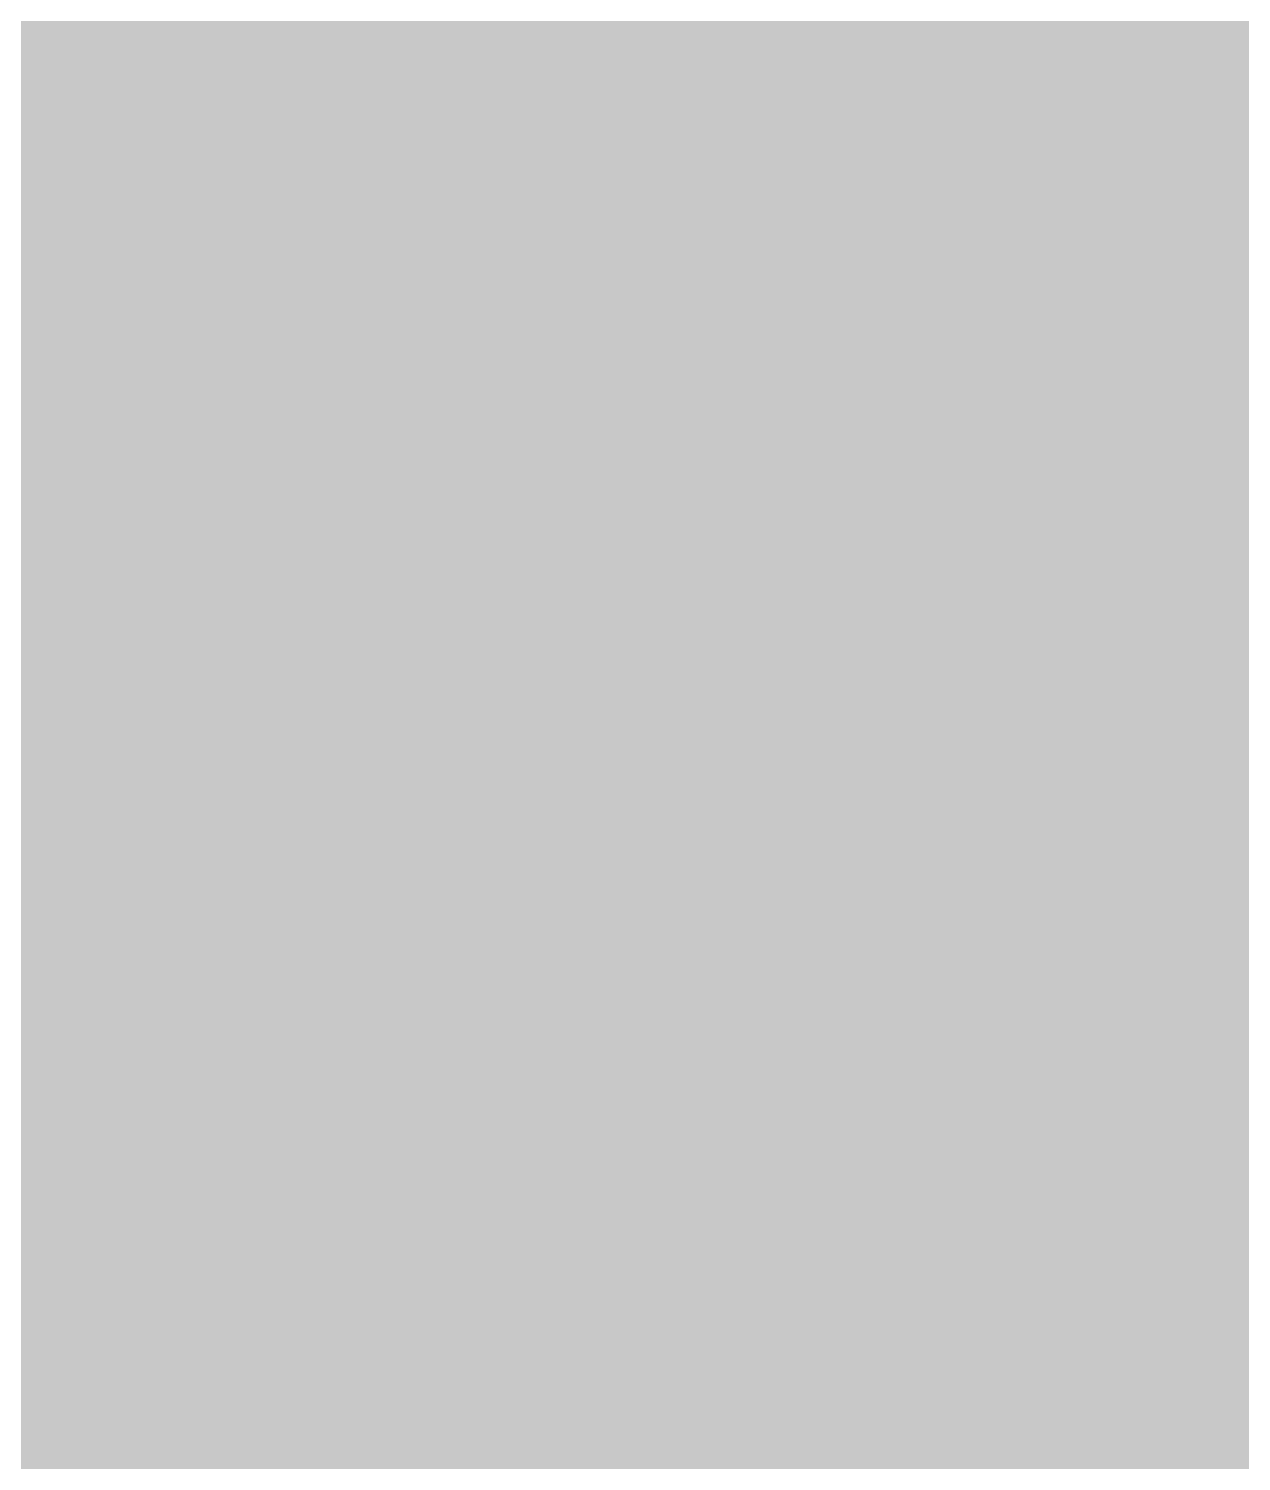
# Model space of a CAD drawing. Extents: x 980 to 1163, y 595 to 881.
# Drawn here: x 1123.91 to 1129.89, y 758.39 to 765.45 of the extents above; entities that cross this region are included whole.
import ezdxf

# ---------------------------------------------------------------- set-up
doc = ezdxf.new("R2010")
doc.units = 0
doc.header["$LTSCALE"] = 10
doc.header["$MEASUREMENT"] = 0
doc.layers.get('0').update_dxf_attribs({"linetype": 'CONTINUOUS'})
for name, color, linetype in [('22-304-2_BOT', 7, 'CONTINUOUS'), ('22-304-2_IN2', 3, 'CONTINUOUS'), ('22-304-2_SMB', 5, 'CONTINUOUS'), ('22-304-2_SPB', 14, 'CONTINUOUS'), ('22-304-2_SSB', 12, 'CONTINUOUS'), ('22-304-2_TOP', 13, 'CONTINUOUS')]:
    doc.layers.add(name, color=color, linetype=linetype)

# ---------------------------------------------------------------- blocks, each defined once
blk = doc.blocks.new('RECTANGLE_49')
blk.add_solid([(1.12522, 1.14935), (1.12522, -1.14935), (-1.12522, 1.14935), (-1.12522, -1.14935)])
blk = doc.blocks.new('ROUND_60')
at = {"const_width": 0.23749}
blk.add_lwpolyline([(-0.118744, 0, 1), (0.118744, 0, 1)], format="xyb", close=True, dxfattribs=at)

msp = doc.modelspace()

# ---------------------------------------------------------------- linework, layer by layer
at = {"layer": '22-304-2_BOT'}
for points, const_width in [([(1128.6857, 782.0112), (1128.6857, 764.1677)], 0.254), ([(1128.9143, 782.0112), (1128.9143, 764.1677)], 0.254), ([(1129.1429, 782.0112), (1129.1429, 764.1677)], 0.254), ([(1129.3715, 782.0112), (1129.3715, 764.1677)], 0.254), ([(1129.6001, 782.0112), (1129.6001, 764.1651)], 0.254), ([(1129.8287, 782.0112), (1129.8287, 764.094)], 0.254), ([(1106.6893, 766.8601), (1106.6512, 766.8982), (1098.0533, 766.8982), (1098.0152, 766.8601), (1097.9263, 766.7712), (1097.9263, 757.6272), (1099.8313, 755.7222), (1123.3263, 755.7222), (1124.4693, 756.8652), (1124.4693, 766.0523), (1124.4693, 766.2251)], 1.27), ([(1106.6893, 766.8601), (1101.2283, 766.8601), (1098.0152, 766.8601), (1097.9263, 766.7712), (1097.9263, 757.6272), (1099.8313, 755.7222), (1123.3263, 755.7222), (1124.4693, 756.8652), (1124.4693, 766.0523), (1124.4693, 766.2251)], 1.27), ([(1124.7664, 761.0562), (1124.7664, 765.7552), (1124.4693, 766.0523), (1124.4693, 766.2251)], 1.27), ([(1128.6349, 766.568), (1128.6349, 765.1456)], 0.254), ([(1132.361, 765.5012), (1128.6349, 765.5012)], 0.254), ([(1132.361, 765.2726), (1128.6349, 765.2726)], 0.254), ([(1126.1025, 765.2345), (1126.1025, 764.569)], 0.254), ([(1126.6537, 765.2345), (1126.1025, 765.2345)], 0.254), ([(1126.1711, 765.2345), (1126.1711, 764.1677)], 0.254), ([(1126.3997, 765.2345), (1126.3997, 764.1473)], 0.254), ([(1126.6283, 765.2345), (1126.6283, 764.0229)], 0.254), ([(1126.6537, 765.2345), (1126.6537, 765.1456)], 0.254), ([(1128.6349, 765.1456), (1126.6537, 765.1456)], 0.254), ([(1126.8569, 765.1456), (1126.8569, 728.1632)], 0.254), ([(1127.0855, 765.1456), (1127.0855, 728.1632)], 0.254), ([(1127.3141, 765.1456), (1127.3141, 763.9391)], 0.254), ([(1127.5427, 765.1456), (1127.5427, 764.1194)], 0.254), ([(1127.7713, 765.1456), (1127.7713, 764.1677)], 0.254), ([(1127.9999, 765.1456), (1127.9999, 764.1677)], 0.254), ([(1128.2285, 765.1456), (1128.2285, 764.1677)], 0.254), ([(1128.4571, 765.1456), (1128.4571, 764.1677)], 0.254), ([(1132.361, 765.044), (1126.1025, 765.044)], 0.254), ([(1132.361, 764.8154), (1126.1025, 764.8154)], 0.254), ([(1126.1025, 764.569), (1125.9094, 764.569)], 0.254), ([(1125.9094, 764.569), (1125.9094, 764.1677)], 0.254), ([(1125.9425, 764.569), (1125.9425, 764.1677)], 0.254), ([(1132.361, 764.5868), (1126.1025, 764.5868)], 0.254), ([(1133.4863, 764.3582), (1125.9094, 764.3582)], 0.254), ([(1126.2473, 764.1677), (1125.9094, 764.1677)], 0.254), ([(1127.5655, 764.1296), (1126.453, 764.1296)], 0.254), ([(1129.5493, 764.1677), (1127.7713, 764.1677)], 0.254), ([(1133.4863, 764.1296), (1129.755, 764.1296)], 0.254), ([(1127.2887, 763.901), (1126.7299, 763.901)], 0.254), ([(1127.2048, 763.6724), (1126.8137, 763.6724)], 0.254), ([(1126.8188, 763.5962), (1126.8188, 758.5162)], 0.254), ([(1127.1998, 763.5962), (1127.1998, 758.5162)], 0.254), ([(1126.2473, 763.5962), (1126.2473, 758.5162), (1124.4693, 758.5162)], 0.127), ([(1124.4693, 763.5962), (1124.4693, 758.5162)], 0.127), ([(1126.2473, 763.5962), (1124.4693, 763.5962)], 0.127), ([(1126.2473, 763.5454), (1124.4693, 763.5454)], 0.127), ([(1124.5836, 763.5962), (1124.5836, 758.5162)], 0.127), ([(1124.6979, 763.5962), (1124.6979, 758.5162)], 0.127), ([(1124.8122, 763.5962), (1124.8122, 758.5162)], 0.127), ([(1124.9265, 763.5962), (1124.9265, 758.5162)], 0.127), ([(1125.0408, 763.5962), (1125.0408, 758.5162)], 0.127), ([(1125.1551, 763.5962), (1125.1551, 758.5162)], 0.127), ([(1125.2694, 763.5962), (1125.2694, 758.5162)], 0.127), ([(1125.3837, 763.5962), (1125.3837, 758.5162)], 0.127), ([(1125.498, 763.5962), (1125.498, 758.5162)], 0.127), ([(1125.6123, 763.5962), (1125.6123, 758.5162)], 0.127), ([(1125.7266, 763.5962), (1125.7266, 758.5162)], 0.127), ([(1125.8409, 763.5962), (1125.8409, 758.5162)], 0.127), ([(1125.9552, 763.5962), (1125.9552, 758.5162)], 0.127), ([(1126.0695, 763.5962), (1126.0695, 758.5162)], 0.127), ([(1126.1838, 763.5962), (1126.1838, 758.5162)], 0.127), ([(1129.5493, 763.5962), (1127.7713, 763.5962)], 0.127), ([(1127.7713, 763.5962), (1127.7713, 758.5162)], 0.127), ([(1129.5493, 763.5454), (1127.7713, 763.5454)], 0.127), ([(1127.8856, 763.5962), (1127.8856, 758.5162)], 0.127), ([(1127.9999, 763.5962), (1127.9999, 758.5162)], 0.127), ([(1128.1142, 763.5962), (1128.1142, 758.5162)], 0.127), ([(1128.2285, 763.5962), (1128.2285, 758.5162)], 0.127), ([(1128.3428, 763.5962), (1128.3428, 758.5162)], 0.127), ([(1128.4571, 763.5962), (1128.4571, 758.5162)], 0.127), ([(1128.5714, 763.5962), (1128.5714, 758.5162)], 0.127), ([(1128.6857, 763.5962), (1128.6857, 758.5162)], 0.127), ([(1128.8, 763.5962), (1128.8, 758.5162)], 0.127), ([(1128.9143, 763.5962), (1128.9143, 758.5162)], 0.127), ([(1129.0286, 763.5962), (1129.0286, 758.5162)], 0.127), ([(1129.1429, 763.5962), (1129.1429, 758.5162)], 0.127), ([(1129.2572, 763.5962), (1129.2572, 758.5162)], 0.127), ([(1129.3715, 763.5962), (1129.3715, 758.5162)], 0.127), ([(1129.4858, 763.5962), (1129.4858, 758.5162)], 0.127), ([(1129.5493, 763.5962), (1129.5493, 758.5162)], 0.127), ([(1127.1998, 763.4438), (1126.8188, 763.4438)], 0.254), ([(1126.2473, 763.4311), (1124.4693, 763.4311)], 0.127), ([(1129.5493, 763.4311), (1127.7713, 763.4311)], 0.127), ([(1126.2473, 763.3168), (1124.4693, 763.3168)], 0.127), ([(1127.1998, 763.2152), (1126.8188, 763.2152)], 0.254), ([(1129.5493, 763.3168), (1127.7713, 763.3168)], 0.127), ([(1126.2473, 763.2025), (1124.4693, 763.2025)], 0.127), ([(1129.5493, 763.2025), (1127.7713, 763.2025)], 0.127), ([(1126.2473, 763.0882), (1124.4693, 763.0882)], 0.127), ([(1127.1998, 762.9866), (1126.8188, 762.9866)], 0.254), ([(1129.5493, 763.0882), (1127.7713, 763.0882)], 0.127), ([(1126.2473, 762.9739), (1124.4693, 762.9739)], 0.127), ([(1129.5493, 762.9739), (1127.7713, 762.9739)], 0.127), ([(1126.2473, 762.8596), (1124.4693, 762.8596)], 0.127), ([(1129.5493, 762.8596), (1127.7713, 762.8596)], 0.127), ([(1129.2495, 761.0562), (1129.2521, 761.0562), (1131.2003, 761.0562), (1132.4703, 762.3262), (1134.6293, 762.3262)], 1.27), ([(1127.1998, 762.758), (1126.8188, 762.758)], 0.254), ([(1126.2473, 762.7453), (1124.4693, 762.7453)], 0.127), ([(1129.5493, 762.7453), (1127.7713, 762.7453)], 0.127), ([(1126.2473, 762.631), (1124.4693, 762.631)], 0.127), ([(1129.5493, 762.631), (1127.7713, 762.631)], 0.127), ([(1127.1998, 762.5294), (1126.8188, 762.5294)], 0.254), ([(1126.2473, 762.5167), (1124.4693, 762.5167)], 0.127), ([(1129.5493, 762.5167), (1127.7713, 762.5167)], 0.127), ([(1126.2473, 762.4024), (1124.4693, 762.4024)], 0.127), ([(1127.1998, 762.3008), (1126.8188, 762.3008)], 0.254), ([(1129.5493, 762.4024), (1127.7713, 762.4024)], 0.127), ([(1126.2473, 762.2881), (1124.4693, 762.2881)], 0.127), ([(1129.5493, 762.2881), (1127.7713, 762.2881)], 0.127), ([(1126.2473, 762.1738), (1124.4693, 762.1738)], 0.127), ([(1127.1998, 762.0722), (1126.8188, 762.0722)], 0.254), ([(1129.5493, 762.1738), (1127.7713, 762.1738)], 0.127), ([(1126.2473, 762.0595), (1124.4693, 762.0595)], 0.127), ([(1129.5493, 762.0595), (1127.7713, 762.0595)], 0.127), ([(1126.2473, 761.9452), (1124.4693, 761.9452)], 0.127), ([(1129.5493, 761.9452), (1127.7713, 761.9452)], 0.127), ([(1127.1998, 761.8436), (1126.8188, 761.8436)], 0.254), ([(1126.2473, 761.8309), (1124.4693, 761.8309)], 0.127), ([(1129.5493, 761.8309), (1127.7713, 761.8309)], 0.127), ([(1126.2473, 761.7166), (1124.4693, 761.7166)], 0.127), ([(1129.5493, 761.7166), (1127.7713, 761.7166)], 0.127), ([(1127.1998, 761.615), (1126.8188, 761.615)], 0.254), ([(1126.2473, 761.6023), (1124.4693, 761.6023)], 0.127), ([(1129.5493, 761.6023), (1127.7713, 761.6023)], 0.127), ([(1126.2473, 761.488), (1124.4693, 761.488)], 0.127), ([(1129.5493, 761.488), (1127.7713, 761.488)], 0.127), ([(1127.1998, 761.3864), (1126.8188, 761.3864)], 0.254), ([(1126.2473, 761.3737), (1124.4693, 761.3737)], 0.127), ([(1129.5493, 761.3737), (1127.7713, 761.3737)], 0.127), ([(1126.2473, 761.2594), (1124.4693, 761.2594)], 0.127), ([(1127.1998, 761.1578), (1126.8188, 761.1578)], 0.254), ([(1129.5493, 761.2594), (1127.7713, 761.2594)], 0.127), ([(1126.2473, 761.1451), (1124.4693, 761.1451)], 0.127), ([(1129.5493, 761.1451), (1127.7713, 761.1451)], 0.127), ([(1126.2473, 761.0308), (1124.4693, 761.0308)], 0.127), ([(1127.1998, 760.9292), (1126.8188, 760.9292)], 0.254), ([(1129.5493, 761.0308), (1127.7713, 761.0308)], 0.127), ([(1126.2473, 760.9165), (1124.4693, 760.9165)], 0.127), ([(1129.5493, 760.9165), (1127.7713, 760.9165)], 0.127), ([(1126.2473, 760.8022), (1124.4693, 760.8022)], 0.127), ([(1129.5493, 760.8022), (1127.7713, 760.8022)], 0.127), ([(1127.1998, 760.7006), (1126.8188, 760.7006)], 0.254), ([(1126.2473, 760.6879), (1124.4693, 760.6879)], 0.127), ([(1129.5493, 760.6879), (1127.7713, 760.6879)], 0.127), ([(1126.2473, 760.5736), (1124.4693, 760.5736)], 0.127), ([(1129.5493, 760.5736), (1127.7713, 760.5736)], 0.127), ([(1127.1998, 760.472), (1126.8188, 760.472)], 0.254), ([(1126.2473, 760.4593), (1124.4693, 760.4593)], 0.127), ([(1129.5493, 760.4593), (1127.7713, 760.4593)], 0.127), ([(1126.2473, 760.345), (1124.4693, 760.345)], 0.127), ([(1127.1998, 760.2434), (1126.8188, 760.2434)], 0.254), ([(1129.5493, 760.345), (1127.7713, 760.345)], 0.127), ([(1126.2473, 760.2307), (1124.4693, 760.2307)], 0.127), ([(1129.5493, 760.2307), (1127.7713, 760.2307)], 0.127), ([(1126.2473, 760.1164), (1124.4693, 760.1164)], 0.127), ([(1127.1998, 760.0148), (1126.8188, 760.0148)], 0.254), ([(1129.5493, 760.1164), (1127.7713, 760.1164)], 0.127), ([(1126.2473, 760.0021), (1124.4693, 760.0021)], 0.127), ([(1129.5493, 760.0021), (1127.7713, 760.0021)], 0.127), ([(1126.2473, 759.8878), (1124.4693, 759.8878)], 0.127), ([(1129.5493, 759.8878), (1127.7713, 759.8878)], 0.127), ([(1127.1998, 759.7862), (1126.8188, 759.7862)], 0.254), ([(1126.2473, 759.7735), (1124.4693, 759.7735)], 0.127), ([(1129.5493, 759.7735), (1127.7713, 759.7735)], 0.127), ([(1126.2473, 759.6592), (1124.4693, 759.6592)], 0.127), ([(1129.5493, 759.6592), (1127.7713, 759.6592)], 0.127), ([(1127.1998, 759.5576), (1126.8188, 759.5576)], 0.254), ([(1126.2473, 759.5449), (1124.4693, 759.5449)], 0.127), ([(1129.5493, 759.5449), (1127.7713, 759.5449)], 0.127), ([(1126.2473, 759.4306), (1124.4693, 759.4306)], 0.127), ([(1127.1998, 759.329), (1126.8188, 759.329)], 0.254), ([(1129.5493, 759.4306), (1127.7713, 759.4306)], 0.127), ([(1126.2473, 759.3163), (1124.4693, 759.3163)], 0.127), ([(1129.5493, 759.3163), (1127.7713, 759.3163)], 0.127), ([(1126.2473, 759.202), (1124.4693, 759.202)], 0.127), ([(1127.1998, 759.1004), (1126.8188, 759.1004)], 0.254), ([(1129.5493, 759.202), (1127.7713, 759.202)], 0.127), ([(1126.2473, 759.0877), (1124.4693, 759.0877)], 0.127), ([(1129.5493, 759.0877), (1127.7713, 759.0877)], 0.127), ([(1126.2473, 758.9734), (1124.4693, 758.9734)], 0.127), ([(1129.5493, 758.9734), (1127.7713, 758.9734)], 0.127), ([(1127.1998, 758.8718), (1126.8188, 758.8718)], 0.254), ([(1126.2473, 758.8591), (1124.4693, 758.8591)], 0.127), ([(1129.5493, 758.8591), (1127.7713, 758.8591)], 0.127), ([(1126.2473, 758.7448), (1124.4693, 758.7448)], 0.127), ([(1129.5493, 758.7448), (1127.7713, 758.7448)], 0.127), ([(1127.1998, 758.6432), (1126.8188, 758.6432)], 0.254), ([(1126.2473, 758.6305), (1124.4693, 758.6305)], 0.127), ([(1129.5493, 758.6305), (1127.7713, 758.6305)], 0.127), ([(1127.2074, 758.4146), (1126.8086, 758.4146)], 0.254), ([(1129.5493, 758.5162), (1127.7713, 758.5162)], 0.127)]:
    msp.add_lwpolyline(points, dxfattribs=dict(at, const_width=const_width))
at = {"layer": '22-304-2_BOT', "const_width": 0.254}
for points in [[(1126.8188, 763.5962, 0.414214), (1126.2473, 764.1677)], [(1127.7713, 764.1677, 0.414214), (1127.1998, 763.5962)], [(1130.1208, 763.5962, 0.414214), (1129.5493, 764.1677)], [(1126.2473, 757.9447, 0.414214), (1126.8188, 758.5162)], [(1127.1998, 758.5162, 0.414214), (1127.7713, 757.9447)], [(1129.5493, 757.9447, 0.414214), (1130.1208, 758.5162)]]:
    msp.add_lwpolyline(points, format="xyb", dxfattribs=at)
at = {"layer": '22-304-2_IN2', "const_width": 0.254}
for points in [[(1124.7995, 809.3238), (1124.7995, 733.9518)], [(1125.0281, 809.3238), (1125.0281, 733.9518)], [(1127.3141, 809.3238), (1127.3141, 733.9518)], [(1127.5427, 809.3238), (1127.5427, 733.9518)], [(1127.7713, 809.3238), (1127.7713, 733.9518)], [(1127.9999, 809.3238), (1127.9999, 733.9518)], [(1125.2567, 803.3319), (1125.2567, 733.9518)], [(1124.5709, 803.0474), (1124.5709, 733.9518)], [(1127.0855, 803.0093), (1127.0855, 733.9518)], [(1125.4853, 802.9128), (1125.4853, 733.9518)], [(1124.3423, 802.7934), (1124.3423, 733.9518)], [(1126.8569, 802.7757), (1126.8569, 733.9518)], [(1125.7139, 802.7249), (1125.7139, 733.9518)], [(1123.8851, 802.5902), (1123.8851, 733.9518)], [(1124.1137, 802.6588), (1124.1137, 733.9518)], [(1125.9425, 802.6207), (1125.9425, 733.9518)], [(1126.6283, 802.6487), (1126.6283, 733.9518)], [(1126.1711, 802.5775), (1126.1711, 733.9518)], [(1126.3997, 802.5852), (1126.3997, 733.9518)], [(1128.2285, 798.0208), (1128.2285, 733.9518)], [(1128.4571, 797.8049), (1128.4571, 733.9518)], [(1128.6857, 797.6855), (1128.6857, 733.9518)], [(1128.9143, 794.2971), (1128.9143, 733.9518)], [(1129.1429, 793.7815), (1129.1429, 733.9518)], [(1129.3715, 793.5809), (1129.3715, 733.9518)], [(1129.6001, 793.4691), (1129.6001, 733.9518)], [(1129.8287, 793.4183), (1129.8287, 733.9518)], [(1142.5007, 765.5012), (1121.312, 765.5012)], [(1142.5566, 765.2726), (1121.8251, 765.2726)], [(1142.676, 765.044), (1122.0283, 765.044)], [(1142.8919, 764.8154), (1122.1375, 764.8154)], [(1143.5269, 764.5868), (1122.1883, 764.5868)], [(1143.5269, 764.3582), (1122.1858, 764.3582)], [(1143.5269, 764.1296), (1122.1299, 764.1296)], [(1133.0037, 763.901), (1122.0105, 763.901)], [(1133.0037, 763.6724), (1121.7921, 763.6724)], [(1133.0037, 763.4438), (1119.9582, 763.4438)], [(1133.0037, 763.2152), (1120.136, 763.2152)], [(1133.0037, 762.9866), (1120.2579, 762.9866)], [(1133.0037, 762.758), (1120.3392, 762.758)], [(1133.0037, 762.5294), (1120.3849, 762.5294)], [(1133.0037, 762.3008), (1120.3951, 762.3008)], [(1133.0037, 762.0722), (1120.3773, 762.0722)], [(1133.0037, 761.8436), (1120.324, 761.8436)], [(1133.0037, 761.615), (1120.2351, 761.615)], [(1133.0037, 761.3864), (1120.1005, 761.3864)], [(1133.0037, 761.1578), (1119.9074, 761.1578)], [(1133.0037, 760.9292), (1119.6179, 760.9292)], [(1136.933, 760.7006), (1118.9879, 760.7006)], [(1143.5269, 760.472), (1099.0616, 760.472)], [(1143.5269, 760.2434), (1099.0616, 760.2434)], [(1143.5269, 760.0148), (1099.0616, 760.0148)], [(1143.5269, 759.7862), (1099.0616, 759.7862)], [(1143.5269, 759.5576), (1099.0616, 759.5576)], [(1143.5269, 759.329), (1099.0616, 759.329)], [(1143.5269, 759.1004), (1099.0616, 759.1004)], [(1143.5269, 758.8718), (1099.0616, 758.8718)], [(1143.5269, 758.6432), (1099.0616, 758.6432)], [(1143.5269, 758.4146), (1099.0616, 758.4146)]]:
    msp.add_lwpolyline(points, dxfattribs=at)
at = {"layer": '22-304-2_SMB', "const_width": 0.127}
for points in [[(1124.736, 763.5454, 0.414214), (1124.5378, 763.3472)], [(1129.4934, 763.3371, 0.414214), (1129.2953, 763.5352)], [(1126.1126, 762.8596, 0.273647), (1124.995, 761.0562)], [(1129.0362, 761.0612, 0.284858), (1127.944, 762.8265)], [(1124.995, 761.0409, 0.284391), (1126.0872, 759.2782)], [(1127.9186, 759.2451, 0.273647), (1129.0362, 761.0485)], [(1124.5378, 758.7651, 0.414214), (1124.736, 758.567)], [(1129.2953, 758.5593, 0.414214), (1129.4934, 758.7575)]]:
    msp.add_lwpolyline(points, format="xyb", dxfattribs=at)
for points in [[(1124.741, 763.5454), (1124.736, 763.5452)], [(1126.1126, 763.5454), (1124.741, 763.5454)], [(1124.7537, 763.5454), (1124.7537, 758.567)], [(1124.868, 763.5454), (1124.868, 758.567)], [(1124.9823, 763.5454), (1124.9823, 758.567)], [(1125.0966, 763.5454), (1125.0966, 761.6581)], [(1125.2109, 763.5454), (1125.2109, 761.9375)], [(1125.3252, 763.5454), (1125.3252, 762.1382)], [(1125.4395, 763.5454), (1125.4395, 762.3008)], [(1125.5538, 763.5454), (1125.5538, 762.4328)], [(1125.6681, 763.5454), (1125.6681, 762.5471)], [(1125.7824, 763.5454), (1125.7824, 762.6437)], [(1125.8967, 763.5454), (1125.8967, 762.73)], [(1126.011, 763.5454), (1126.011, 762.8011)], [(1126.1126, 763.5454), (1126.1126, 762.8596)], [(1129.2902, 763.5377), (1127.9186, 763.5377), (1127.9186, 762.8519), (1127.944, 762.8265)], [(1128.0202, 763.5377), (1128.0202, 762.7859)], [(1128.1345, 763.5377), (1128.1345, 762.7173)], [(1128.2488, 763.5377), (1128.2488, 762.636)], [(1128.3631, 763.5377), (1128.3631, 762.5446)], [(1128.4774, 763.5377), (1128.4774, 762.4354)], [(1128.5917, 763.5377), (1128.5917, 762.3084)], [(1128.706, 763.5377), (1128.706, 762.1534)], [(1128.8203, 763.5377), (1128.8203, 761.9579)], [(1128.9346, 763.5377), (1128.9346, 761.6861)], [(1129.0489, 763.5377), (1129.0489, 758.5593)], [(1129.1632, 763.5377), (1129.1632, 758.5593)], [(1129.2775, 763.5377), (1129.2775, 758.5593)], [(1129.2953, 763.5377), (1129.2902, 763.5377)], [(1126.1126, 763.4692), (1124.581, 763.4692)], [(1124.6394, 763.52), (1124.6394, 758.5924)], [(1129.3918, 763.5098), (1129.3918, 758.5847)], [(1129.4502, 763.4615), (1127.9186, 763.4615)], [(1126.1126, 763.3549), (1124.5378, 763.3549)], [(1124.5378, 763.3472), (1124.5378, 763.3422)], [(1124.5378, 763.3422), (1124.5378, 758.7702)], [(1129.4934, 763.3472), (1127.9186, 763.3472)], [(1129.4934, 763.3371), (1129.4934, 763.3345)], [(1129.4934, 763.3345), (1129.4934, 758.7625)], [(1126.1126, 763.2406), (1124.5378, 763.2406)], [(1129.4934, 763.2329), (1127.9186, 763.2329)], [(1126.1126, 763.1263), (1124.5378, 763.1263)], [(1129.4934, 763.1186), (1127.9186, 763.1186)], [(1126.1126, 763.012), (1124.5378, 763.012)], [(1129.4934, 763.0043), (1127.9186, 763.0043)], [(1126.1126, 762.8977), (1124.5378, 762.8977)], [(1129.4934, 762.89), (1127.9186, 762.89)], [(1125.978, 762.7834), (1124.5378, 762.7834)], [(1129.4934, 762.7757), (1128.0405, 762.7757)], [(1125.8129, 762.6691), (1124.5378, 762.6691)], [(1129.4934, 762.6614), (1128.2183, 762.6614)], [(1125.6758, 762.5548), (1124.5378, 762.5548)], [(1129.4934, 762.5471), (1128.3631, 762.5471)], [(1125.5589, 762.4405), (1124.5378, 762.4405)], [(1129.4934, 762.4328), (1128.4825, 762.4328)], [(1125.4599, 762.3262), (1124.5378, 762.3262)], [(1129.4934, 762.3185), (1128.5841, 762.3185)], [(1125.3735, 762.2119), (1124.5378, 762.2119)], [(1129.4934, 762.2042), (1128.673, 762.2042)], [(1125.2998, 762.0976), (1124.5378, 762.0976)], [(1129.4934, 762.0899), (1128.7466, 762.0899)], [(1125.2338, 761.9833), (1124.5378, 761.9833)], [(1129.4934, 761.9756), (1128.8127, 761.9756)], [(1125.1779, 761.869), (1124.5378, 761.869)], [(1129.4934, 761.8613), (1128.8685, 761.8613)], [(1125.1297, 761.7547), (1124.5378, 761.7547)], [(1129.4934, 761.747), (1128.9143, 761.747)], [(1125.0916, 761.6404), (1124.5378, 761.6404)], [(1129.4934, 761.6327), (1128.9524, 761.6327)], [(1125.0585, 761.5261), (1124.5378, 761.5261)], [(1129.4934, 761.5184), (1128.9828, 761.5184)], [(1125.0331, 761.4118), (1124.5378, 761.4118)], [(1129.4934, 761.4041), (1129.0057, 761.4041)], [(1125.0128, 761.2975), (1124.5378, 761.2975)], [(1129.4934, 761.2898), (1129.0235, 761.2898)], [(1125.0001, 761.1832), (1124.5378, 761.1832)], [(1129.4934, 761.1755), (1129.0336, 761.1755)], [(1124.995, 761.0689), (1124.5378, 761.0689)], [(1124.995, 761.0562), (1124.995, 761.0409)], [(1129.0362, 761.0485), (1129.0361, 761.0612)], [(1129.4934, 761.0612), (1129.0362, 761.0612)], [(1124.9976, 760.9546), (1124.5378, 760.9546)], [(1129.4934, 760.9469), (1129.0311, 760.9469)], [(1125.0052, 760.8403), (1124.5378, 760.8403)], [(1129.4934, 760.8326), (1129.0209, 760.8326)], [(1125.0204, 760.726), (1124.5378, 760.726)], [(1129.4934, 760.7183), (1129.0032, 760.7183)], [(1125.0433, 760.6117), (1124.5378, 760.6117)], [(1129.4934, 760.604), (1128.9803, 760.604)], [(1125.0712, 760.4974), (1124.5378, 760.4974)], [(1128.9346, 760.4466), (1128.9346, 758.5593)], [(1129.4934, 760.4897), (1128.9473, 760.4897)], [(1125.1068, 760.3831), (1124.5378, 760.3831)], [(1125.0966, 760.4186), (1125.0966, 758.567)], [(1129.4934, 760.3754), (1128.9092, 760.3754)], [(1125.1525, 760.2688), (1124.5378, 760.2688)], [(1129.4934, 760.2611), (1128.8635, 760.2611)], [(1125.2059, 760.1545), (1124.5378, 760.1545)], [(1129.4934, 760.1468), (1128.8101, 760.1468)], [(1128.8203, 760.1672), (1128.8203, 758.5593)], [(1125.2109, 760.1443), (1125.2109, 758.567)], [(1125.2694, 760.0402), (1124.5378, 760.0402)], [(1129.4934, 760.0325), (1128.7466, 760.0325)], [(1125.3252, 759.9513), (1125.3252, 758.567)], [(1128.706, 759.964), (1128.706, 758.5593)], [(1125.3405, 759.9259), (1124.5378, 759.9259)], [(1129.4934, 759.9182), (1128.6755, 759.9182)], [(1125.4268, 759.8116), (1124.5378, 759.8116)], [(1125.4395, 759.7963), (1125.4395, 758.567)], [(1129.4934, 759.8039), (1128.5917, 759.8039)], [(1128.5917, 759.8039), (1128.5917, 758.5593)], [(1125.5259, 759.6973), (1124.5378, 759.6973)], [(1125.5538, 759.6668), (1125.5538, 758.567)], [(1128.4774, 759.6719), (1128.4774, 758.5593)], [(1129.4934, 759.6896), (1128.4952, 759.6896)], [(1125.6402, 759.583), (1124.5378, 759.583)], [(1125.6681, 759.5601), (1125.6681, 758.567)], [(1128.3631, 759.5576), (1128.3631, 758.5593)], [(1129.4934, 759.5753), (1128.3834, 759.5753)], [(1125.7799, 759.4687), (1124.5378, 759.4687)], [(1125.7824, 759.4661), (1125.7824, 758.567)], [(1128.2488, 759.4585), (1128.2488, 758.5593)], [(1129.4934, 759.461), (1128.2513, 759.461)], [(1125.8967, 759.3874), (1125.8967, 758.567)], [(1128.1345, 759.3747), (1128.1345, 758.5593)], [(1125.9475, 759.3544), (1124.5378, 759.3544)], [(1126.011, 759.3188), (1126.011, 758.567)], [(1128.0202, 759.301), (1128.0202, 758.5593)], [(1129.4934, 759.3467), (1128.0913, 759.3467)], [(1126.1126, 759.2401), (1124.5378, 759.2401)], [(1126.0872, 759.2782), (1126.1126, 759.2528), (1126.1126, 758.567), (1124.741, 758.567), (1124.736, 758.567)], [(1127.9186, 759.2451), (1127.9186, 758.5593)], [(1129.4934, 759.2324), (1127.9186, 759.2324)], [(1126.1126, 759.1258), (1124.5378, 759.1258)], [(1129.4934, 759.1181), (1127.9186, 759.1181)], [(1126.1126, 759.0115), (1124.5378, 759.0115)], [(1129.4934, 759.0038), (1127.9186, 759.0038)], [(1126.1126, 758.8972), (1124.5378, 758.8972)], [(1129.4934, 758.8895), (1127.9186, 758.8895)], [(1126.1126, 758.7829), (1124.5378, 758.7829)], [(1124.5378, 758.7702), (1124.5378, 758.7651)], [(1129.4934, 758.7752), (1127.9186, 758.7752)], [(1129.4934, 758.7575), (1129.4933, 758.7625)], [(1126.1126, 758.6686), (1124.5632, 758.6686)], [(1129.468, 758.6609), (1127.9186, 758.6609)], [(1129.2902, 758.5593), (1127.9186, 758.5593)], [(1129.2953, 758.5593), (1129.2902, 758.5593)]]:
    msp.add_lwpolyline(points, dxfattribs=at)
at = {"layer": '22-304-2_SPB', "const_width": 0.127}
for points in [[(1124.7614, 763.5454, 0.414214), (1124.5632, 763.3472)], [(1129.4934, 763.3371, 0.414214), (1129.2953, 763.5352)], [(1126.138, 762.8596, 0.273647), (1125.0204, 761.0562)], [(1129.0362, 761.0612, 0.284858), (1127.944, 762.8265)], [(1125.0204, 761.0409, 0.284391), (1126.1126, 759.2782)], [(1127.9186, 759.2451, 0.273647), (1129.0362, 761.0485)], [(1124.5632, 758.7651, 0.414214), (1124.7614, 758.567)], [(1129.2953, 758.5593, 0.414214), (1129.4934, 758.7575)]]:
    msp.add_lwpolyline(points, format="xyb", dxfattribs=at)
for points in [[(1124.7664, 763.5454), (1124.7614, 763.5452)], [(1126.138, 763.5454), (1124.7664, 763.5454)], [(1124.7791, 763.5454), (1124.7791, 758.567)], [(1124.8934, 763.5454), (1124.8934, 758.567)], [(1125.0077, 763.5454), (1125.0077, 758.567)], [(1125.122, 763.5454), (1125.122, 761.6581)], [(1125.2363, 763.5454), (1125.2363, 761.9375)], [(1125.3506, 763.5454), (1125.3506, 762.1382)], [(1125.4649, 763.5454), (1125.4649, 762.3008)], [(1125.5792, 763.5454), (1125.5792, 762.4328)], [(1125.6935, 763.5454), (1125.6935, 762.5471)], [(1125.8078, 763.5454), (1125.8078, 762.6437)], [(1125.9221, 763.5454), (1125.9221, 762.73)], [(1126.0364, 763.5454), (1126.0364, 762.8011)], [(1126.138, 763.5454), (1126.138, 762.8596)], [(1129.2902, 763.5377), (1127.9186, 763.5377), (1127.9186, 762.8519), (1127.944, 762.8265)], [(1128.0202, 763.5377), (1128.0202, 762.7859)], [(1128.1345, 763.5377), (1128.1345, 762.7173)], [(1128.2488, 763.5377), (1128.2488, 762.636)], [(1128.3631, 763.5377), (1128.3631, 762.5446)], [(1128.4774, 763.5377), (1128.4774, 762.4354)], [(1128.5917, 763.5377), (1128.5917, 762.3084)], [(1128.706, 763.5377), (1128.706, 762.1534)], [(1128.8203, 763.5377), (1128.8203, 761.9579)], [(1128.9346, 763.5377), (1128.9346, 761.6861)], [(1129.0489, 763.5377), (1129.0489, 758.5593)], [(1129.1632, 763.5377), (1129.1632, 758.5593)], [(1129.2775, 763.5377), (1129.2775, 758.5593)], [(1129.2953, 763.5377), (1129.2902, 763.5377)], [(1126.138, 763.4692), (1124.6064, 763.4692)], [(1124.6648, 763.52), (1124.6648, 758.5924)], [(1129.3918, 763.5098), (1129.3918, 758.5847)], [(1129.4502, 763.4615), (1127.9186, 763.4615)], [(1126.138, 763.3549), (1124.5632, 763.3549)], [(1124.5632, 763.3472), (1124.5632, 763.3422)], [(1124.5632, 763.3422), (1124.5632, 758.7702)], [(1129.4934, 763.3472), (1127.9186, 763.3472)], [(1129.4934, 763.3371), (1129.4934, 763.3345)], [(1129.4934, 763.3345), (1129.4934, 758.7625)], [(1126.138, 763.2406), (1124.5632, 763.2406)], [(1129.4934, 763.2329), (1127.9186, 763.2329)], [(1126.138, 763.1263), (1124.5632, 763.1263)], [(1129.4934, 763.1186), (1127.9186, 763.1186)], [(1126.138, 763.012), (1124.5632, 763.012)], [(1129.4934, 763.0043), (1127.9186, 763.0043)], [(1126.138, 762.8977), (1124.5632, 762.8977)], [(1129.4934, 762.89), (1127.9186, 762.89)], [(1126.0034, 762.7834), (1124.5632, 762.7834)], [(1129.4934, 762.7757), (1128.0405, 762.7757)], [(1125.8383, 762.6691), (1124.5632, 762.6691)], [(1129.4934, 762.6614), (1128.2183, 762.6614)], [(1125.7012, 762.5548), (1124.5632, 762.5548)], [(1129.4934, 762.5471), (1128.3631, 762.5471)], [(1125.5843, 762.4405), (1124.5632, 762.4405)], [(1129.4934, 762.4328), (1128.4825, 762.4328)], [(1125.4853, 762.3262), (1124.5632, 762.3262)], [(1129.4934, 762.3185), (1128.5841, 762.3185)], [(1125.3989, 762.2119), (1124.5632, 762.2119)], [(1129.4934, 762.2042), (1128.673, 762.2042)], [(1125.3252, 762.0976), (1124.5632, 762.0976)], [(1129.4934, 762.0899), (1128.7466, 762.0899)], [(1125.2592, 761.9833), (1124.5632, 761.9833)], [(1129.4934, 761.9756), (1128.8127, 761.9756)], [(1125.2033, 761.869), (1124.5632, 761.869)], [(1129.4934, 761.8613), (1128.8685, 761.8613)], [(1125.1551, 761.7547), (1124.5632, 761.7547)], [(1129.4934, 761.747), (1128.9143, 761.747)], [(1125.117, 761.6404), (1124.5632, 761.6404)], [(1129.4934, 761.6327), (1128.9524, 761.6327)], [(1125.0839, 761.5261), (1124.5632, 761.5261)], [(1129.4934, 761.5184), (1128.9828, 761.5184)], [(1125.0585, 761.4118), (1124.5632, 761.4118)], [(1129.4934, 761.4041), (1129.0057, 761.4041)], [(1125.0382, 761.2975), (1124.5632, 761.2975)], [(1129.4934, 761.2898), (1129.0235, 761.2898)], [(1125.0255, 761.1832), (1124.5632, 761.1832)], [(1129.4934, 761.1755), (1129.0336, 761.1755)], [(1125.0204, 761.0689), (1124.5632, 761.0689)], [(1125.0204, 761.0562), (1125.0204, 761.0409)], [(1129.0362, 761.0485), (1129.0361, 761.0612)], [(1129.4934, 761.0612), (1129.0362, 761.0612)], [(1125.023, 760.9546), (1124.5632, 760.9546)], [(1129.4934, 760.9469), (1129.0311, 760.9469)], [(1125.0306, 760.8403), (1124.5632, 760.8403)], [(1129.4934, 760.8326), (1129.0209, 760.8326)], [(1125.0458, 760.726), (1124.5632, 760.726)], [(1129.4934, 760.7183), (1129.0032, 760.7183)], [(1125.0687, 760.6117), (1124.5632, 760.6117)], [(1129.4934, 760.604), (1128.9803, 760.604)], [(1125.0966, 760.4974), (1124.5632, 760.4974)], [(1128.9346, 760.4466), (1128.9346, 758.5593)], [(1129.4934, 760.4897), (1128.9473, 760.4897)], [(1125.1322, 760.3831), (1124.5632, 760.3831)], [(1125.122, 760.4186), (1125.122, 758.567)], [(1129.4934, 760.3754), (1128.9092, 760.3754)], [(1125.1779, 760.2688), (1124.5632, 760.2688)], [(1129.4934, 760.2611), (1128.8635, 760.2611)], [(1125.2313, 760.1545), (1124.5632, 760.1545)], [(1129.4934, 760.1468), (1128.8101, 760.1468)], [(1128.8203, 760.1672), (1128.8203, 758.5593)], [(1125.2363, 760.1443), (1125.2363, 758.567)], [(1125.2948, 760.0402), (1124.5632, 760.0402)], [(1129.4934, 760.0325), (1128.7466, 760.0325)], [(1125.3506, 759.9513), (1125.3506, 758.567)], [(1128.706, 759.964), (1128.706, 758.5593)], [(1125.3659, 759.9259), (1124.5632, 759.9259)], [(1129.4934, 759.9182), (1128.6755, 759.9182)], [(1125.4522, 759.8116), (1124.5632, 759.8116)], [(1125.4649, 759.7963), (1125.4649, 758.567)], [(1129.4934, 759.8039), (1128.5917, 759.8039)], [(1128.5917, 759.8039), (1128.5917, 758.5593)], [(1125.5513, 759.6973), (1124.5632, 759.6973)], [(1125.5792, 759.6668), (1125.5792, 758.567)], [(1128.4774, 759.6719), (1128.4774, 758.5593)], [(1129.4934, 759.6896), (1128.4952, 759.6896)], [(1125.6656, 759.583), (1124.5632, 759.583)], [(1125.6935, 759.5601), (1125.6935, 758.567)], [(1128.3631, 759.5576), (1128.3631, 758.5593)], [(1129.4934, 759.5753), (1128.3834, 759.5753)], [(1125.8053, 759.4687), (1124.5632, 759.4687)], [(1125.8078, 759.4661), (1125.8078, 758.567)], [(1128.2488, 759.4585), (1128.2488, 758.5593)], [(1129.4934, 759.461), (1128.2513, 759.461)], [(1125.9221, 759.3874), (1125.9221, 758.567)], [(1128.1345, 759.3747), (1128.1345, 758.5593)], [(1125.9729, 759.3544), (1124.5632, 759.3544)], [(1126.0364, 759.3188), (1126.0364, 758.567)], [(1128.0202, 759.301), (1128.0202, 758.5593)], [(1129.4934, 759.3467), (1128.0913, 759.3467)], [(1126.138, 759.2401), (1124.5632, 759.2401)], [(1126.1126, 759.2782), (1126.138, 759.2528), (1126.138, 758.567), (1124.7664, 758.567), (1124.7614, 758.567)], [(1127.9186, 759.2451), (1127.9186, 758.5593)], [(1129.4934, 759.2324), (1127.9186, 759.2324)], [(1126.138, 759.1258), (1124.5632, 759.1258)], [(1129.4934, 759.1181), (1127.9186, 759.1181)], [(1126.138, 759.0115), (1124.5632, 759.0115)], [(1129.4934, 759.0038), (1127.9186, 759.0038)], [(1126.138, 758.8972), (1124.5632, 758.8972)], [(1129.4934, 758.8895), (1127.9186, 758.8895)], [(1126.138, 758.7829), (1124.5632, 758.7829)], [(1124.5632, 758.7702), (1124.5632, 758.7651)], [(1129.4934, 758.7752), (1127.9186, 758.7752)], [(1129.4934, 758.7575), (1129.4933, 758.7625)], [(1126.138, 758.6686), (1124.5886, 758.6686)], [(1129.468, 758.6609), (1127.9186, 758.6609)], [(1129.2902, 758.5593), (1127.9186, 758.5593)], [(1129.2953, 758.5593), (1129.2902, 758.5593)]]:
    msp.add_lwpolyline(points, dxfattribs=at)
at = {"layer": '22-304-2_SSB'}
for points, const_width in [([(1128.4698, 768.2317), (1128.4698, 765.3107), (1126.8315, 765.3107), (1126.8315, 768.2317), (1128.4698, 768.2317)], 0.1524), ([(1124.2076, 763.901), (1129.8718, 763.901), (1129.8718, 758.2622), (1124.2076, 758.2622), (1124.2076, 763.901)], 0.127), ([(1126.0872, 763.0348), (1125.5742, 763.5504), (1125.089, 762.9688), (1124.5099, 762.4862), (1125.023, 761.9731)], 0.1524), ([(1125.0154, 762.029), (1124.5607, 762.4836), (1125.1144, 762.9485), (1125.5742, 763.4996), (1126.0288, 763.045)], 0.1524), ([(1124.5353, 762.4862), (1124.5378, 762.4887), (1125.1017, 762.9586), (1125.5742, 763.5225), (1125.5742, 763.525), (1125.5589, 763.5301), (1125.5513, 763.5098)], 0.1524), ([(1125.597, 763.5403), (1125.5869, 763.5123), (1125.1144, 762.9459), (1125.089, 762.9688), (1125.5589, 763.5301)], 0.1524), ([(1125.597, 763.5403), (1125.5284, 763.5426)], 0.1524), ([(1125.5742, 763.525), (1125.5284, 763.525)], 0.1524), ([(1129.2826, 763.553), (1125.5742, 763.553), (1125.5742, 763.4996), (1129.2953, 763.4996)], 0.1524), ([(1127.0067, 763.5428), (1127.0067, 763.5098), (1127.0042, 763.5098)], 0.1524), ([(1128.0278, 763.1186), (1128.0278, 763.5428), (1129.2826, 763.5428)], 0.1524), ([(1129.2826, 763.553), (1129.2826, 763.5428)], 0.1524), ([(1125.5513, 763.5098), (1125.5285, 763.509)], 0.1524), ([(1129.2978, 763.5098), (1128.0608, 763.5098), (1128.0608, 763.139)], 0.1524), ([(1129.4985, 763.3295), (1129.4985, 762.0366), (1129.1022, 762.0366), (1129.1022, 762.0696), (1129.4654, 762.0696), (1129.4654, 763.3396)], 0.1524), ([(1129.4553, 763.3269), (1129.4553, 759.6185), (1129.5086, 759.6185), (1129.5086, 763.3269)], 0.1524), ([(1125.8586, 763.2253), (1125.8434, 763.2558)], 0.1524), ([(1124.5505, 762.5116), (1125.0916, 762.9713), (1125.1144, 762.9459), (1124.548, 762.4735), (1124.5201, 762.4608)], 0.1524), ([(1125.6707, 762.4125), (1125.6478, 762.3871), (1125.089, 762.9459), (1125.1144, 762.9713), (1125.6707, 762.4125)], 0.1524), ([(1124.5582, 759.4788), (1124.5582, 762.4862), (1124.5074, 762.4862), (1124.5074, 759.456)], 0.1524), ([(1124.5175, 762.5294), (1124.5199, 762.4608)], 0.1524), ([(1124.5353, 762.5319), (1124.5364, 762.4862)], 0.1524), ([(1124.5505, 762.5319), (1124.5508, 762.5116)], 0.1524), ([(1125.2643, 762.3998), (1125.244, 762.3744), (1125.2567, 762.3617)], 0.1524), ([(1125.2668, 762.377), (1125.2414, 762.3973)], 0.1524), ([(1125.2567, 762.3617), (1125.244, 762.3744)], 0.1524), ([(1124.802, 762.2119), (1124.8325, 762.1966), (1124.769, 762.0722), (1124.7512, 762.029), (1124.7334, 761.9858), (1124.7156, 761.9426), (1124.6979, 761.8994), (1124.6826, 761.8537), (1124.6674, 761.8105), (1124.6547, 761.7648), (1124.642, 761.7191), (1124.6293, 761.6734), (1124.6166, 761.6277), (1124.6064, 761.5819), (1124.581, 761.4422), (1124.5734, 761.394), (1124.5658, 761.3457), (1124.5607, 761.2975), (1124.5505, 761.0536), (1124.5531, 760.919), (1124.5582, 760.8326), (1124.5632, 760.7869), (1124.5683, 760.7437), (1124.614, 760.4897), (1124.6242, 760.4491), (1124.6344, 760.4059), (1124.6852, 760.2434), (1124.7004, 760.2053), (1124.7156, 760.1646), (1124.7309, 760.1265), (1124.7817, 760.0097), (1124.7512, 759.997), (1124.7334, 760.0351), (1124.7004, 760.1138), (1124.6826, 760.1519), (1124.6699, 760.1926), (1124.6547, 760.2332), (1124.6039, 760.3983), (1124.5912, 760.4389), (1124.581, 760.4821), (1124.5734, 760.5253), (1124.5632, 760.5685), (1124.548, 760.6523), (1124.5404, 760.698), (1124.5353, 760.7412), (1124.5302, 760.7844), (1124.5251, 760.8301), (1124.5201, 760.919), (1124.5175, 761.0536), (1124.5277, 761.3), (1124.5328, 761.3508), (1124.5404, 761.3991), (1124.548, 761.4473), (1124.5963, 761.6835), (1124.609, 761.7293), (1124.6217, 761.775), (1124.6369, 761.8207), (1124.6521, 761.8664), (1124.7029, 761.9985), (1124.7207, 762.0417), (1124.741, 762.0849), (1124.802, 762.2119)], 0.1524), ([(1129.1175, 762.0595), (1129.087, 762.0442)], 0.1524), ([(1129.4654, 761.0536), (1129.4985, 761.0536)], 0.1524), ([(1129.4654, 761.0485), (1129.4654, 761.0536)], 0.1524), ([(1129.4985, 761.0485), (1129.4985, 761.0536)], 0.1524), ([(1128.9244, 759.1334), (1129.5035, 759.6185), (1128.9905, 760.1316), (1128.9727, 760.0935)], 0.1524), ([(1129.0006, 760.0757), (1129.4553, 759.6211), (1128.9041, 759.1588), (1128.4393, 758.6051), (1127.9846, 759.0597)], 0.1524), ([(1129.4807, 759.6185), (1129.4781, 759.616), (1128.9143, 759.1461), (1128.9244, 759.1588), (1128.9016, 759.1359), (1128.3428, 759.6947), (1128.3682, 759.7176), (1128.9244, 759.1588)], 0.1524), ([(1125.9806, 758.9607), (1126.0314, 758.9607), (1126.0314, 758.5517), (1125.4268, 758.5517), (1124.5074, 759.456), (1124.5074, 760.03), (1124.9544, 760.03), (1124.99, 759.9614), (1125.0204, 759.9081), (1125.1144, 759.7557), (1125.15, 759.7074), (1125.2617, 759.5652), (1125.2998, 759.5195), (1125.3405, 759.4763), (1125.3837, 759.4331), (1125.4268, 759.3925), (1125.47, 759.3518), (1125.5157, 759.3112), (1125.6072, 759.235), (1125.6554, 759.1994), (1125.8561, 759.0673), (1125.9094, 759.0394), (1125.9628, 759.0089), (1126.0161, 758.9835), (1125.9933, 758.9378), (1125.884, 758.9937), (1125.8307, 759.0242), (1125.625, 759.1588), (1125.5767, 759.1943), (1125.3456, 759.3975), (1125.3024, 759.4407), (1125.2617, 759.4864), (1125.2211, 759.5322), (1125.183, 759.5804), (1125.1449, 759.6287), (1125.0382, 759.7785), (1125.0052, 759.8293), (1124.9747, 759.8827), (1124.9442, 759.936), (1124.9239, 759.9767), (1124.5582, 759.9767), (1124.5582, 759.4788), (1125.4472, 758.6051), (1125.9806, 758.6051), (1125.9806, 758.9607)], 0.1524), ([(1129.214, 759.8928), (1129.1835, 759.9081)], 0.1524), ([(1129.4654, 759.5957), (1129.4858, 759.6033), (1128.9244, 759.1334), (1128.9143, 759.1461), (1128.4444, 758.5822), (1128.4418, 758.5797)], 0.1524), ([(1128.7746, 759.71), (1128.7492, 759.7277)], 0.1524), ([(1128.772, 759.7328), (1128.7517, 759.7074)], 0.1524), ([(1127.9287, 759.0699), (1128.4418, 758.5568), (1128.9244, 759.1334), (1128.9041, 759.1588), (1129.4705, 759.6312), (1129.4959, 759.6414)], 0.1524), ([(1129.4985, 759.5728), (1129.4961, 759.6414)], 0.1524), ([(1129.4654, 759.5728), (1129.4652, 759.5957)], 0.1524), ([(1129.4832, 759.5728), (1129.4822, 759.6186)], 0.1524), ([(1128.3275, 759.2883), (1128.3555, 759.3086)], 0.1524), ([(1128.3504, 759.2858), (1128.3326, 759.3112)], 0.1524), ([(1128.419, 758.5644), (1128.4291, 758.5924), (1128.9016, 759.1562), (1128.927, 759.1359), (1128.4571, 758.5746), (1128.4672, 758.5949)], 0.1524), ([(1127.0067, 758.5619), (1127.0067, 758.5949), (1127.2531, 758.6076), (1127.3496, 758.6178), (1127.3953, 758.6254), (1127.5376, 758.6508), (1127.5833, 758.6635), (1127.629, 758.6736), (1127.7205, 758.699), (1127.7662, 758.7143), (1127.8094, 758.7295), (1127.8983, 758.76), (1127.9414, 758.7778), (1128.0278, 758.8159), (1128.1523, 758.8768), (1128.1675, 758.8464), (1128.0405, 758.7854), (1127.9973, 758.7651), (1127.9541, 758.7473), (1127.8195, 758.6965), (1127.7763, 758.6813), (1127.7306, 758.6686), (1127.6849, 758.6533), (1127.6366, 758.6432), (1127.4004, 758.5924), (1127.3522, 758.5847), (1127.2556, 758.5746), (1127.0067, 758.5619)], 0.1524), ([(1125.4472, 758.6051), (1128.4418, 758.6051), (1128.4418, 758.5517), (1125.4268, 758.5517)], 0.1524), ([(1128.4418, 758.5797), (1128.4875, 758.5786)], 0.1524), ([(1128.4672, 758.5949), (1128.4875, 758.5947)], 0.1524), ([(1128.419, 758.5644), (1128.4875, 758.5621)], 0.1524)]:
    msp.add_lwpolyline(points, dxfattribs=dict(at, const_width=const_width))
at = {"layer": '22-304-2_SSB', "const_width": 0.1524}
for points in [[(1125.5284, 763.5428, 0.414214), (1124.515, 762.5294)], [(1125.5284, 763.525, 0.414214), (1124.5353, 762.5319)], [(1127.0042, 763.5428, 0.122235), (1125.8439, 763.2549)], [(1129.5086, 763.3269, 0.414214), (1129.2826, 763.553)], [(1129.4985, 763.3295, 0.410772), (1129.2826, 763.5428)], [(1125.5284, 763.5098, 0.414214), (1124.5505, 762.5319)], [(1127.0042, 763.5098, 0.122193), (1125.8585, 763.2256)], [(1129.4553, 763.3269, 0.392876), (1129.2953, 763.4996)], [(1129.4654, 763.3396, 0.370232), (1129.2978, 763.5098)], [(1127.0067, 763.2736, 0.165982), (1125.6493, 762.8102)], [(1127.0093, 763.2406, 0.162099), (1125.6983, 762.8041)], [(1129.2292, 761.0536, 0.414214), (1127.0067, 763.2761)], [(1129.1962, 761.0536, 0.414214), (1127.0093, 763.2406)], [(1129.087, 762.0442, 0.167703), (1128.0274, 763.1179)], [(1129.1175, 762.0595, 0.165513), (1128.0604, 763.1382)], [(1126.0288, 763.045, 0.050307), (1125.6498, 762.8095)], [(1126.0872, 763.0348, 0.0517), (1125.6989, 762.8034)], [(1125.7316, 762.6106, 0.197257), (1125.6503, 762.8087)], [(1125.7316, 762.6106, 0.197257), (1125.6503, 762.8087)], [(1125.7647, 762.6106, 0.166418), (1125.6986, 762.8037)], [(1125.7647, 762.6106, 0.166418), (1125.6986, 762.8037)], [(1125.4497, 762.2957, 0.414214), (1125.7647, 762.6106)], [(1125.4497, 762.3287, 0.414214), (1125.7316, 762.6106)], [(1125.4497, 762.3287, 0.414214), (1125.7316, 762.6106)], [(1125.2516, 762.41, 0.165982), (1124.7886, 761.0536)], [(1125.2414, 762.3973, 0.049359), (1125.0144, 762.0295)], [(1125.2516, 762.41, 0.197258), (1125.4497, 762.3287)], [(1125.2643, 762.3998, 0.182327), (1125.4497, 762.3299)], [(1125.2567, 762.3617, 0.162099), (1124.8203, 761.0511)], [(1125.2668, 762.377, 0.05476), (1125.0233, 761.973)], [(1125.244, 762.3744, 0.181077), (1125.4497, 762.2974)], [(1125.2567, 762.3617, 0.166418), (1125.4497, 762.2956)], [(1124.7868, 761.0536, 0.414214), (1127.0067, 758.8337)], [(1124.8198, 761.0511, 0.414214), (1127.0067, 758.8641)], [(1128.7492, 759.7277, 0.164245), (1129.1968, 761.0536)], [(1128.7746, 759.71, 0.163922), (1129.2272, 761.0536)], [(1129.1835, 759.9081, 0.12185), (1129.4656, 761.0485)], [(1129.214, 759.8928, 0.121655), (1129.4994, 761.0485)], [(1128.7593, 759.743, 0.047136), (1128.9729, 760.0934)], [(1128.7644, 759.6947, 0.050534), (1129.0012, 760.0754)], [(1128.5663, 759.809, 0.414214), (1128.2513, 759.4941)], [(1128.5663, 759.809, 0.414214), (1128.2513, 759.4941)], [(1128.772, 759.7328, 0.17971), (1128.5663, 759.8092)], [(1128.7593, 759.743, 0.166418), (1128.5663, 759.8091)], [(1128.5663, 759.776, 0.414214), (1128.2843, 759.4941)], [(1128.5663, 759.776, 0.414214), (1128.2843, 759.4941)], [(1128.7517, 759.7074, 0.180794), (1128.5663, 759.7767)], [(1128.7644, 759.6947, 0.197258), (1128.5663, 759.776)], [(1128.4875, 758.5619, 0.414214), (1129.4985, 759.5728)], [(1128.4875, 758.5949, 0.414214), (1129.4654, 759.5728)], [(1128.4875, 758.5771, 0.414214), (1129.4832, 759.5728)], [(1128.2513, 759.4941, 0.17971), (1128.3277, 759.2885)], [(1128.2513, 759.4941, 0.166417), (1128.3174, 759.3011)], [(1128.2843, 759.4941, 0.182326), (1128.3546, 759.3079)], [(1128.2843, 759.4941, 0.197256), (1128.3657, 759.296)], [(1127.0067, 758.8641, 0.162099), (1128.3177, 759.3006)], [(1127.0067, 758.8311, 0.166035), (1128.3661, 759.2953)], [(1127.9287, 759.0699, 0.053672), (1128.3313, 759.3128)], [(1127.9846, 759.0597, 0.048799), (1128.3507, 759.2854)]]:
    msp.add_lwpolyline(points, format="xyb", dxfattribs=at)
at = {"layer": '22-304-2_TOP', "const_width": 0.254}
for points in [[(1123.8851, 771.3432), (1123.8851, 731.7776)], [(1124.1137, 771.3432), (1124.1137, 731.7776)], [(1124.3423, 771.3432), (1124.3423, 731.7776)], [(1124.5709, 771.3432), (1124.5709, 731.7776)], [(1124.7995, 771.3432), (1124.7995, 731.7776)], [(1125.0281, 771.3432), (1125.0281, 731.7776)], [(1125.2567, 771.3432), (1125.2567, 731.7776)], [(1125.4853, 771.3432), (1125.4853, 731.7776)], [(1125.7139, 771.3432), (1125.7139, 731.7776)], [(1125.9425, 771.3432), (1125.9425, 731.7776)], [(1126.1711, 771.3432), (1126.1711, 731.7776)], [(1126.3997, 771.3432), (1126.3997, 731.7776)], [(1126.6283, 771.3432), (1126.6283, 731.7776)], [(1126.8569, 771.3432), (1126.8569, 731.7776)], [(1127.0855, 771.3432), (1127.0855, 731.7776)], [(1127.3141, 771.3432), (1127.3141, 731.7776)], [(1127.5427, 771.3432), (1127.5427, 731.7776)], [(1127.7713, 771.3432), (1127.7713, 731.7776)], [(1127.9999, 771.3432), (1127.9999, 731.7776)], [(1128.2285, 771.3432), (1128.2285, 731.7776)], [(1128.4571, 771.3432), (1128.4571, 731.7776)], [(1128.6857, 771.3432), (1128.6857, 731.7776)], [(1128.9143, 771.3432), (1128.9143, 731.7776)], [(1129.1429, 771.3432), (1129.1429, 731.7776)], [(1129.3715, 771.3432), (1129.3715, 731.7776)], [(1129.6001, 771.3432), (1129.6001, 731.7776)], [(1129.8287, 771.3432), (1129.8287, 731.7776)], [(1142.6201, 765.5012), (1121.3171, 765.5012)], [(1142.6836, 765.2726), (1121.6194, 765.2726)], [(1142.8233, 765.044), (1121.881, 765.044)], [(1143.1154, 764.8154), (1122.0131, 764.8154)], [(1145.2973, 764.5868), (1122.069, 764.5868)], [(1145.2973, 764.3582), (1122.0664, 764.3582)], [(1145.2973, 764.1296), (1122.0029, 764.1296)], [(1145.2973, 763.901), (1121.8607, 763.901)], [(1133.1205, 763.6724), (1121.5711, 763.6724)], [(1133.1205, 763.4438), (1119.7906, 763.4438)], [(1133.1205, 763.2152), (1119.9912, 763.2152)], [(1133.1205, 762.9866), (1120.1284, 762.9866)], [(1133.1205, 762.758), (1120.2148, 762.758)], [(1133.1205, 762.5294), (1120.263, 762.5294)], [(1133.1205, 762.3008), (1120.2783, 762.3008)], [(1133.1205, 762.0722), (1120.2554, 762.0722)], [(1133.1205, 761.8436), (1120.1995, 761.8436)], [(1133.1205, 761.615), (1120.1005, 761.615)], [(1133.1205, 761.3864), (1119.9531, 761.3864)], [(1133.1205, 761.1578), (1119.7322, 761.1578)], [(1133.1205, 760.9292), (1119.3639, 760.9292)], [(1145.2973, 760.7006), (1096.9103, 760.7006)], [(1145.2973, 760.472), (1096.9103, 760.472)], [(1145.2973, 760.2434), (1096.9103, 760.2434)], [(1145.2973, 760.0148), (1096.9103, 760.0148)], [(1145.2973, 759.7862), (1096.9103, 759.7862)], [(1145.2973, 759.5576), (1096.9103, 759.5576)], [(1145.2973, 759.329), (1096.9103, 759.329)], [(1145.2973, 759.1004), (1096.9103, 759.1004)], [(1145.2973, 758.8718), (1096.9103, 758.8718)], [(1145.2973, 758.6432), (1096.9103, 758.6432)], [(1145.2973, 758.4146), (1096.9103, 758.4146)]]:
    msp.add_lwpolyline(points, dxfattribs=at)

# ---------------------------------------------------------------- block references
at = {"layer": '22-304-2_BOT'}
for name, p in [('RECTANGLE_49', (1124.4693, 766.2251)), ('ROUND_60', (1124.7664, 761.0562)), ('ROUND_60', (1129.2495, 761.0562))]:
    msp.add_blockref(name, p, dxfattribs=at)
at = {"layer": '22-304-2_SMB'}
msp.add_blockref('RECTANGLE_49', (1124.4693, 766.2251), dxfattribs=at)
at = {"layer": '22-304-2_SPB'}
msp.add_blockref('RECTANGLE_49', (1124.4693, 766.2251), dxfattribs=at)

doc.saveas('drawing.dxf')
